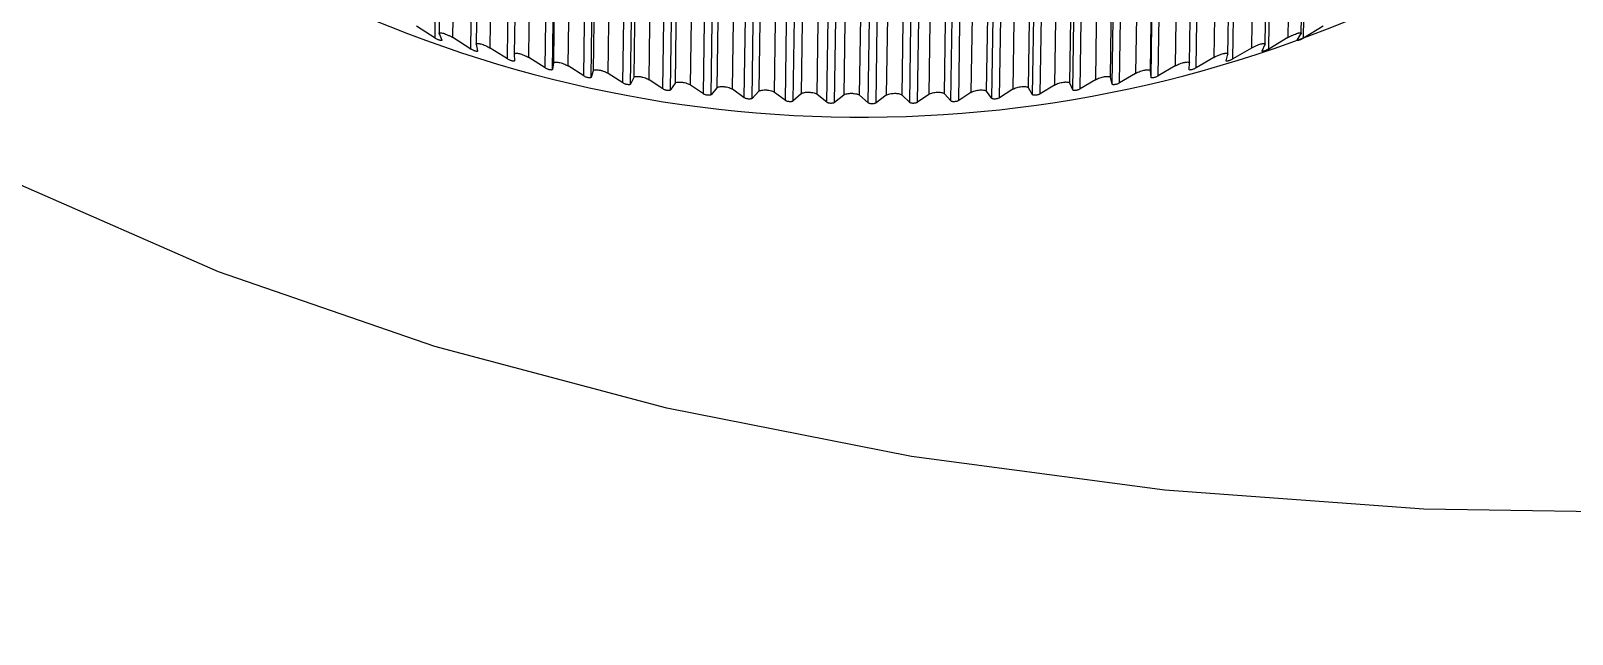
# Model space of a CAD drawing. Header units: millimetres. Extents: x 0 to 279, y 0 to 216.
# Drawn here: x 93.846 to 97.801, y 77.353 to 78.9 of the extents above; entities that cross this region are included whole.
import ezdxf

# ---------------------------------------------------------------- set-up
doc = ezdxf.new("R2010")
doc.units = ezdxf.units.MM

msp = doc.modelspace()

# ---------------------------------------------------------------- linework, layer by layer
at = {"color": 7, "linetype": 'Continuous', "lineweight": 25}
for p, q in [((94.8828, 78.8811), (94.9055, 80.5292)), ((97.1113, 78.8811), (97.1376, 80.5292)), ((94.9743, 78.8532), (94.9971, 80.5013)), ((97.0222, 78.8532), (97.0484, 80.5013)), ((94.9145, 80.4487), (94.893, 78.8907)), ((95.0686, 78.8276), (95.0915, 80.4759)), ((95.1653, 78.8046), (95.1884, 80.4529)), ((95.1838, 78.8005), (95.2069, 80.4488)), ((96.8356, 78.8046), (96.8615, 80.4529)), ((96.9303, 78.8276), (96.9563, 80.4759)), ((97.1056, 78.89), (97.1304, 80.4481)), ((94.9283, 78.8824), (94.9497, 80.4384)), ((95.0098, 80.4217), (94.9882, 78.8636)), ((95.0244, 78.8556), (95.046, 80.4118)), ((95.2642, 78.784), (95.2875, 80.4324)), ((95.2831, 78.7804), (95.3064, 80.4288)), ((95.365, 78.7661), (95.3885, 80.4145)), ((95.3842, 78.763), (95.4077, 80.4114)), ((96.6204, 78.763), (96.6459, 80.4114)), ((96.6394, 78.7661), (96.6649, 80.4145)), ((96.72, 78.7804), (96.7457, 80.4288)), ((96.7386, 78.784), (96.7643, 80.4324)), ((97.0021, 80.4118), (96.9774, 78.8556)), ((97.0128, 78.8629), (97.0375, 80.421)), ((97.0959, 80.4384), (97.0712, 78.8824)), ((95.1078, 80.3963), (95.0861, 78.8401)), ((95.1231, 78.8314), (95.1449, 80.3876)), ((95.2082, 80.3738), (95.1863, 78.8175)), ((95.4675, 78.7507), (95.4911, 80.3992)), ((95.487, 78.7481), (95.5106, 80.3966)), ((95.5713, 78.7381), (95.5951, 80.3866)), ((95.591, 78.736), (95.6149, 80.3845)), ((95.6762, 78.7282), (95.7002, 80.3767)), ((95.6961, 78.7266), (95.7201, 80.3752)), ((95.7819, 78.721), (95.806, 80.3696)), ((95.8019, 78.7199), (95.8261, 80.3685)), ((96.2066, 78.7199), (96.2314, 80.3685)), ((96.2265, 78.721), (96.2514, 80.3696)), ((96.3118, 78.7266), (96.3368, 80.3752)), ((96.3315, 78.7282), (96.3566, 80.3767)), ((96.416, 78.736), (96.4412, 80.3845)), ((96.4356, 78.7381), (96.4608, 80.3866)), ((96.519, 78.7481), (96.5443, 80.3966)), ((96.5383, 78.7507), (96.5636, 80.3992)), ((96.8189, 78.8163), (96.8433, 80.3745)), ((96.9054, 80.3876), (96.8809, 78.8314)), ((96.9172, 78.8383), (96.9417, 80.3965)), ((95.2241, 78.8097), (95.2461, 80.366)), ((95.3107, 80.3538), (95.2886, 78.7975)), ((95.3272, 78.7907), (95.3493, 80.3471)), ((95.415, 80.3365), (95.3928, 78.7802)), ((95.432, 78.7744), (95.4543, 80.3308)), ((95.8881, 78.7165), (95.9124, 80.3651)), ((95.9081, 78.716), (95.9325, 80.3646)), ((95.9944, 78.7149), (96.0189, 80.3635)), ((96.0145, 78.7149), (96.039, 80.3635)), ((96.1007, 78.716), (96.1254, 80.3646)), ((96.1207, 78.7165), (96.1454, 80.3651)), ((96.6011, 80.3308), (96.5771, 78.7744)), ((96.6158, 78.7802), (96.6398, 80.3365)), ((96.7046, 80.3471), (96.6804, 78.7907)), ((96.7184, 78.7975), (96.7426, 80.3538)), ((96.8061, 80.366), (96.7818, 78.8097)), ((95.5209, 80.322), (95.4986, 78.7656)), ((95.5383, 78.7608), (95.5607, 80.3173)), ((95.6281, 80.3102), (95.6056, 78.7537)), ((95.6457, 78.75), (95.6683, 80.3065)), ((95.7363, 80.3011), (95.7136, 78.7447)), ((95.754, 78.742), (95.7768, 80.2985)), ((95.8452, 80.2949), (95.8223, 78.7384)), ((95.8629, 78.7369), (95.8858, 80.2934)), ((95.9545, 80.2916), (95.9314, 78.7351)), ((95.9721, 78.7345), (95.9952, 80.291)), ((96.0638, 80.291), (96.0406, 78.7345)), ((96.0812, 78.7351), (96.1044, 80.2916)), ((96.1729, 80.2934), (96.1495, 78.7369)), ((96.19, 78.7384), (96.2134, 80.2949)), ((96.2815, 80.2985), (96.258, 78.742)), ((96.2981, 78.7447), (96.3217, 80.3011)), ((96.3892, 80.3065), (96.3655, 78.75)), ((96.4053, 78.7537), (96.4291, 80.3102)), ((96.4959, 80.3173), (96.472, 78.7608)), ((96.5113, 78.7656), (96.5352, 80.322)), ((94.8828, 78.8811), (94.835, 78.9116)), ((97.1618, 78.9116), (97.1113, 78.8811)), ((94.8932, 78.893), (94.8999, 78.8756)), ((94.9743, 78.8532), (94.9283, 78.8824)), ((94.9883, 78.8653), (94.9919, 78.8482)), ((97.0051, 78.8482), (97.0127, 78.8653)), ((97.0712, 78.8824), (97.0222, 78.8532)), ((97.0947, 78.8756), (97.1053, 78.893)), ((95.0686, 78.8276), (95.0244, 78.8556)), ((95.0861, 78.8401), (95.0866, 78.8231)), ((95.1653, 78.8046), (95.1231, 78.8314)), ((96.8809, 78.8314), (96.8356, 78.8046)), ((96.9126, 78.8231), (96.9171, 78.8401)), ((96.9774, 78.8556), (96.9303, 78.8276)), ((95.1863, 78.8175), (95.1838, 78.8005)), ((95.2642, 78.784), (95.2241, 78.8097)), ((95.2886, 78.7975), (95.2831, 78.7804)), ((95.365, 78.7661), (95.3272, 78.7907)), ((96.6804, 78.7907), (96.6394, 78.7661)), ((96.72, 78.7804), (96.7184, 78.7975)), ((96.7818, 78.8097), (96.7386, 78.784)), ((96.8175, 78.8005), (96.8189, 78.8175)), ((95.3928, 78.7802), (95.3842, 78.763)), ((95.4675, 78.7507), (95.432, 78.7744)), ((95.4986, 78.7656), (95.487, 78.7481)), ((95.5713, 78.7381), (95.5383, 78.7608)), ((95.6056, 78.7537), (95.591, 78.736)), ((95.6762, 78.7282), (95.6457, 78.75)), ((96.3655, 78.75), (96.3315, 78.7282)), ((96.416, 78.736), (96.4053, 78.7537)), ((96.472, 78.7608), (96.4356, 78.7381)), ((96.519, 78.7481), (96.5113, 78.7656)), ((96.5771, 78.7744), (96.5383, 78.7507)), ((96.6204, 78.763), (96.6158, 78.7802)), ((95.7136, 78.7447), (95.6961, 78.7266)), ((95.7819, 78.721), (95.754, 78.742)), ((95.8223, 78.7384), (95.8019, 78.7199)), ((95.8881, 78.7165), (95.8629, 78.7369)), ((95.9314, 78.7351), (95.9081, 78.716)), ((95.9944, 78.7149), (95.9721, 78.7345)), ((96.0406, 78.7345), (96.0145, 78.7149)), ((96.1007, 78.716), (96.0812, 78.7351)), ((96.1495, 78.7369), (96.1207, 78.7165)), ((96.2066, 78.7199), (96.19, 78.7384)), ((96.258, 78.742), (96.2265, 78.721)), ((96.3118, 78.7266), (96.2981, 78.7447))]:
    msp.add_line(p, q, dxfattribs=at)
at = {"color": 7, "linetype": 'Continuous', "lineweight": 25, "flags": 128}
msp.add_lwpolyline([(98.0895, 77.6631), (97.4199, 77.6729), (96.7553, 77.7214), (96.105, 77.8081), (95.4778, 77.9317), (94.8825, 78.0904), (94.3273, 78.282), (93.8197, 78.5039), (93.3666, 78.7528), (92.9742, 79.0253), (92.6476, 79.3177), (92.3911, 79.6258), (92.2082, 79.9455), (92.1009, 80.2723), (92.0707, 80.6018), (92.1176, 80.9295), (92.2407, 81.2511), (92.4384, 81.5622), (92.7075, 81.8587), (93.0445, 82.1367), (93.3111, 82.3139)], dxfattribs=at)
at = {"color": 7, "linetype": 'Continuous', "lineweight": 25}
msp.add_arc((95.9767, 81.9464), 3.2681, 244.8155, 299.2029, dxfattribs=at)
for points, knots in [([(102.5326, 90.5879), (101.9557, 90.845), (100.8476, 91.3388), (99.1827, 91.9359), (97.6225, 92.4049), (96.1705, 92.7545), (94.8427, 92.9992), (93.618, 93.1615), (92.4356, 93.2562), (91.3495, 93.2782), (90.3428, 93.2384), (89.4317, 93.1484), (88.5658, 93.0082), (87.7257, 92.8121), (86.7823, 92.5142), (85.7556, 92.0661), (84.8067, 91.4708), (84.0465, 90.8251), (83.4504, 90.172), (82.9508, 89.4496), (82.576, 88.7197), (82.3182, 88.042), (82.108, 87.2923), (81.9525, 86.3945), (81.8928, 85.3235), (81.9308, 84.1549), (82.0616, 82.8779), (82.2867, 81.462), (82.5897, 79.9653), (82.9725, 78.3104), (83.4027, 76.585), (83.8333, 74.8607), (84.1418, 73.5179), (84.3383, 72.511), (84.4526, 71.8121), (84.5338, 71.146), (84.5731, 70.5042), (84.5512, 69.9248), (84.4655, 69.507), (84.3643, 69.2727), (84.2691, 69.1457), (84.1308, 69.0583), (83.9575, 69.0134), (83.7477, 68.998), (83.4917, 69.0101), (83.1475, 69.0671), (82.6953, 69.1886), (82.2377, 69.352), (81.7858, 69.5405), (81.3706, 69.7294), (81.0712, 69.8798), (80.9135, 69.9591)], [0, 0, 0, 0, 0.037369, 0.071945, 0.103767, 0.132896, 0.159407, 0.183403, 0.205004, 0.22729, 0.246602, 0.264256, 0.28174, 0.299067, 0.31626, 0.341873, 0.367739, 0.385515, 0.403827, 0.422613, 0.439644, 0.454204, 0.46688, 0.486955, 0.508889, 0.531112, 0.556271, 0.584467, 0.615191, 0.645853, 0.684779, 0.721615, 0.75524, 0.772501, 0.788422, 0.804064, 0.821746, 0.840228, 0.857419, 0.870914, 0.88565, 0.89899, 0.910832, 0.9183, 0.927463, 0.93942, 0.952098, 0.967739, 0.977339, 0.98805, 1, 1, 1, 1]), ([(80.1451, 68.4622), (80.2632, 68.4022), (80.4908, 68.2866), (80.8176, 68.1311), (81.2334, 67.9435), (81.6915, 67.7566), (82.1707, 67.5903), (82.5913, 67.4683), (82.9606, 67.3857), (83.2888, 67.3361), (83.6098, 67.3085), (83.9729, 67.309), (84.4058, 67.368), (84.8552, 67.5135), (85.2947, 67.7748), (85.6724, 68.1556), (85.9856, 68.681), (86.186, 69.3161), (86.2776, 70.0776), (86.272, 70.8676), (86.1891, 71.8003), (86.0175, 72.8971), (85.7454, 74.2134), (85.3857, 75.7488), (84.9743, 77.4026), (84.5435, 79.1643), (84.1445, 80.958), (83.8469, 82.6157), (83.6791, 84.0494), (83.6309, 85.2276), (83.6903, 86.2478), (83.8308, 86.9897), (84.0014, 87.5554), (84.1789, 88.0081), (84.4258, 88.4906), (84.7582, 88.9897), (85.1454, 89.4352), (85.5659, 89.8175), (85.9977, 90.1397), (86.4849, 90.4369), (87.0456, 90.7121), (87.7046, 90.966), (88.4928, 91.1916), (89.4487, 91.3746), (90.4773, 91.4777), (91.5539, 91.5063), (92.658, 91.4666), (93.8666, 91.3568), (95.2678, 91.1272), (96.7624, 90.7906), (98.3664, 90.3239), (100.0634, 89.7232), (101.1865, 89.2211), (101.7696, 88.9604)], [0, 0, 0, 0, 0.008488, 0.016349, 0.023627, 0.038698, 0.049961, 0.059407, 0.070643, 0.078565, 0.085308, 0.095743, 0.106993, 0.119884, 0.134059, 0.149117, 0.163238, 0.182441, 0.202165, 0.222529, 0.24128, 0.268508, 0.298544, 0.33148, 0.36665, 0.403457, 0.441182, 0.477185, 0.504935, 0.529149, 0.550355, 0.569994, 0.579586, 0.590766, 0.603842, 0.617892, 0.633645, 0.64603, 0.658168, 0.671184, 0.685171, 0.700323, 0.718032, 0.738962, 0.76343, 0.784303, 0.807489, 0.833101, 0.8612, 0.891898, 0.925251, 0.961286, 1, 1, 1, 1]), ([(94.8999, 78.8756), (94.8999, 78.8754), (94.9, 78.8748), (94.8989, 78.8746), (94.8971, 78.8748), (94.8947, 78.8754), (94.8919, 78.8764), (94.8888, 78.8778), (94.8855, 78.8794), (94.8837, 78.8805), (94.8828, 78.8811)], [0, 0, 0, 0, 0.149554, 0.286742, 0.39793, 0.499998, 0.60209, 0.713222, 0.850456, 1, 1, 1, 1]), ([(94.8932, 78.893), (94.8931, 78.8936), (94.893, 78.8947), (94.8954, 78.8951), (94.8991, 78.8948), (94.9025, 78.8939), (94.9041, 78.8935)], [0, 0, 0, 0, 0.309281, 0.574265, 0.801209, 1, 1, 1, 1]), ([(94.9041, 78.8935), (94.9059, 78.8929), (94.9097, 78.8916), (94.9161, 78.8888), (94.9227, 78.8857), (94.9263, 78.8835), (94.9283, 78.8824)], [0, 0, 0, 0, 0.198791, 0.425735, 0.690719, 1, 1, 1, 1]), ([(94.9883, 78.8653), (94.9884, 78.8659), (94.9885, 78.867), (94.9911, 78.8675), (94.9951, 78.8673), (94.9987, 78.8665), (95.0004, 78.8661)], [0, 0, 0, 0, 0.309281, 0.574265, 0.801209, 1, 1, 1, 1]), ([(95.0004, 78.8661), (95.0022, 78.8656), (95.0061, 78.8644), (95.0124, 78.8618), (95.019, 78.8588), (95.0225, 78.8567), (95.0244, 78.8556)], [0, 0, 0, 0, 0.198791, 0.425735, 0.690719, 1, 1, 1, 1]), ([(96.9774, 78.8556), (96.9794, 78.8567), (96.9831, 78.8588), (96.9899, 78.8618), (96.9963, 78.8644), (97.0001, 78.8656), (97.0019, 78.8661)], [0, 0, 0, 0, 0.309281, 0.574265, 0.801209, 1, 1, 1, 1]), ([(97.0019, 78.8661), (97.0029, 78.8664), (97.0049, 78.8669), (97.008, 78.8675), (97.011, 78.8676), (97.013, 78.8669), (97.0128, 78.8659), (97.0127, 78.8653)], [0, 0, 0, 0, 0.12115, 0.239104, 0.450597, 0.702552, 1, 1, 1, 1]), ([(97.0712, 78.8824), (97.0732, 78.8835), (97.077, 78.8857), (97.0838, 78.8888), (97.0902, 78.8916), (97.0939, 78.8929), (97.0957, 78.8935)], [0, 0, 0, 0, 0.309281, 0.574265, 0.801209, 1, 1, 1, 1]), ([(97.1113, 78.8811), (97.1103, 78.8805), (97.1084, 78.8794), (97.1051, 78.8778), (97.1019, 78.8764), (97.0992, 78.8754), (97.0969, 78.8748), (97.0953, 78.8746), (97.0944, 78.8748), (97.0946, 78.8754), (97.0947, 78.8756)], [0, 0, 0, 0, 0.1495539, 0.2867417, 0.39793, 0.4999982, 0.6020898, 0.7132224, 0.8504561, 1, 1, 1, 1]), ([(97.0957, 78.8935), (97.0967, 78.8938), (97.0985, 78.8943), (97.1014, 78.895), (97.1042, 78.8952), (97.1059, 78.8946), (97.1055, 78.8936), (97.1053, 78.893)], [0, 0, 0, 0, 0.121519, 0.230398, 0.445096, 0.699876, 1, 1, 1, 1]), ([(94.9919, 78.8482), (94.9919, 78.8479), (94.9919, 78.8473), (94.9906, 78.8471), (94.9887, 78.8472), (94.9862, 78.8478), (94.9833, 78.8487), (94.9802, 78.85), (94.977, 78.8516), (94.9752, 78.8526), (94.9743, 78.8532)], [0, 0, 0, 0, 0.149554, 0.286742, 0.39793, 0.499998, 0.60209, 0.713222, 0.850456, 1, 1, 1, 1]), ([(95.0866, 78.8231), (95.0866, 78.8228), (95.0864, 78.8223), (95.085, 78.822), (95.083, 78.8221), (95.0804, 78.8226), (95.0775, 78.8234), (95.0743, 78.8246), (95.0711, 78.8261), (95.0694, 78.8271), (95.0686, 78.8276)], [0, 0, 0, 0, 0.149554, 0.286742, 0.39793, 0.499998, 0.60209, 0.713222, 0.850456, 1, 1, 1, 1]), ([(95.0861, 78.8401), (95.0863, 78.8407), (95.0866, 78.8418), (95.0896, 78.8424), (95.0938, 78.8423), (95.0975, 78.8416), (95.0992, 78.8413)], [0, 0, 0, 0, 0.3092814, 0.5742652, 0.8012087, 1, 1, 1, 1]), ([(95.0992, 78.8413), (95.1011, 78.8407), (95.1051, 78.8397), (95.1115, 78.8372), (95.1179, 78.8344), (95.1213, 78.8325), (95.1231, 78.8314)], [0, 0, 0, 0, 0.198791, 0.425735, 0.690719, 1, 1, 1, 1]), ([(96.8809, 78.8314), (96.8828, 78.8325), (96.8864, 78.8344), (96.893, 78.8372), (96.8995, 78.8397), (96.9034, 78.8407), (96.9052, 78.8413)], [0, 0, 0, 0, 0.309281, 0.574265, 0.801209, 1, 1, 1, 1]), ([(96.9052, 78.8413), (96.9063, 78.8415), (96.9084, 78.842), (96.9117, 78.8424), (96.9148, 78.8424), (96.9171, 78.8417), (96.9171, 78.8407), (96.9171, 78.8401)], [0, 0, 0, 0, 0.120477, 0.245046, 0.456281, 0.705248, 1, 1, 1, 1]), ([(96.9303, 78.8276), (96.9294, 78.8271), (96.9276, 78.8261), (96.9243, 78.8246), (96.9211, 78.8234), (96.9182, 78.8226), (96.9158, 78.8221), (96.9139, 78.822), (96.9126, 78.8223), (96.9126, 78.8228), (96.9126, 78.8231)], [0, 0, 0, 0, 0.149554, 0.286742, 0.39793, 0.499998, 0.60209, 0.713222, 0.850456, 1, 1, 1, 1]), ([(97.0222, 78.8532), (97.0213, 78.8526), (97.0194, 78.8516), (97.0161, 78.85), (97.013, 78.8487), (97.0102, 78.8478), (97.0078, 78.8472), (97.006, 78.8471), (97.0049, 78.8473), (97.005, 78.8479), (97.0051, 78.8482)], [0, 0, 0, 0, 0.149554, 0.286742, 0.39793, 0.499998, 0.60209, 0.713222, 0.850456, 1, 1, 1, 1]), ([(95.1838, 78.8005), (95.1836, 78.8002), (95.1834, 78.7996), (95.1818, 78.7993), (95.1796, 78.7994), (95.177, 78.7998), (95.174, 78.8006), (95.1709, 78.8017), (95.1677, 78.8031), (95.1661, 78.8041), (95.1653, 78.8046)], [0, 0, 0, 0, 0.149554, 0.286742, 0.39793, 0.499998, 0.60209, 0.713222, 0.850456, 1, 1, 1, 1]), ([(95.1863, 78.8175), (95.1866, 78.8181), (95.1871, 78.8192), (95.1905, 78.8198), (95.1949, 78.8199), (95.1987, 78.8193), (95.2005, 78.819)], [0, 0, 0, 0, 0.309281, 0.574265, 0.801209, 1, 1, 1, 1]), ([(95.2005, 78.819), (95.2024, 78.8185), (95.2064, 78.8175), (95.2128, 78.8153), (95.2192, 78.8126), (95.2224, 78.8107), (95.2241, 78.8097)], [0, 0, 0, 0, 0.198791, 0.425735, 0.690719, 1, 1, 1, 1]), ([(95.2886, 78.7975), (95.289, 78.7981), (95.2898, 78.7992), (95.2934, 78.7999), (95.2982, 78.8001), (95.3021, 78.7996), (95.3039, 78.7993)], [0, 0, 0, 0, 0.309281, 0.574265, 0.801209, 1, 1, 1, 1]), ([(95.3039, 78.7993), (95.305, 78.7991), (95.3072, 78.7987), (95.312, 78.7975), (95.3175, 78.7956), (95.3231, 78.7932), (95.3258, 78.7916), (95.3272, 78.7907)], [0, 0, 0, 0, 0.115134, 0.235016, 0.49707, 0.728148, 1, 1, 1, 1]), ([(96.6804, 78.7907), (96.6822, 78.7917), (96.6855, 78.7935), (96.692, 78.7959), (96.6984, 78.798), (96.7025, 78.7989), (96.7044, 78.7993)], [0, 0, 0, 0, 0.309281, 0.574265, 0.801209, 1, 1, 1, 1]), ([(96.7044, 78.7993), (96.7054, 78.7995), (96.7077, 78.7999), (96.7114, 78.8002), (96.7149, 78.8), (96.7177, 78.7991), (96.7182, 78.7981), (96.7184, 78.7975)], [0, 0, 0, 0, 0.11928, 0.24282, 0.469517, 0.711651, 1, 1, 1, 1]), ([(96.7818, 78.8097), (96.7836, 78.8107), (96.7871, 78.8126), (96.7937, 78.8153), (96.8001, 78.8175), (96.8041, 78.8185), (96.806, 78.819)], [0, 0, 0, 0, 0.309281, 0.574265, 0.801209, 1, 1, 1, 1]), ([(96.806, 78.819), (96.807, 78.8192), (96.8092, 78.8196), (96.8127, 78.82), (96.8161, 78.8199), (96.8186, 78.8191), (96.8188, 78.8181), (96.8189, 78.8175)], [0, 0, 0, 0, 0.119768, 0.243979, 0.462441, 0.708075, 1, 1, 1, 1]), ([(96.8356, 78.8046), (96.8347, 78.8041), (96.833, 78.8031), (96.8298, 78.8017), (96.8266, 78.8006), (96.8237, 78.7998), (96.8211, 78.7994), (96.8191, 78.7993), (96.8177, 78.7996), (96.8176, 78.8002), (96.8175, 78.8005)], [0, 0, 0, 0, 0.149554, 0.286742, 0.39793, 0.499998, 0.60209, 0.713222, 0.850456, 1, 1, 1, 1]), ([(95.2831, 78.7804), (95.2829, 78.7801), (95.2825, 78.7796), (95.2808, 78.7792), (95.2785, 78.7792), (95.2758, 78.7796), (95.2728, 78.7803), (95.2696, 78.7813), (95.2665, 78.7826), (95.265, 78.7835), (95.2642, 78.784)], [0, 0, 0, 0, 0.1495539, 0.2867417, 0.39793, 0.4999982, 0.6020898, 0.7132224, 0.8504561, 1, 1, 1, 1]), ([(95.3842, 78.763), (95.384, 78.7627), (95.3835, 78.7621), (95.3816, 78.7617), (95.3792, 78.7616), (95.3764, 78.7619), (95.3734, 78.7625), (95.3703, 78.7635), (95.3672, 78.7647), (95.3658, 78.7656), (95.365, 78.7661)], [0, 0, 0, 0, 0.149554, 0.286742, 0.39793, 0.499998, 0.60209, 0.713222, 0.850456, 1, 1, 1, 1]), ([(95.3928, 78.7802), (95.3934, 78.7808), (95.3943, 78.7819), (95.3983, 78.7827), (95.4032, 78.783), (95.4072, 78.7826), (95.409, 78.7824)], [0, 0, 0, 0, 0.309281, 0.574265, 0.801209, 1, 1, 1, 1]), ([(95.409, 78.7824), (95.4102, 78.7822), (95.4124, 78.7818), (95.4172, 78.7807), (95.4227, 78.779), (95.4282, 78.7767), (95.4307, 78.7752), (95.432, 78.7744)], [0, 0, 0, 0, 0.115133, 0.235014, 0.497066, 0.732012, 1, 1, 1, 1]), ([(95.487, 78.7481), (95.4867, 78.7478), (95.4861, 78.7473), (95.4841, 78.7468), (95.4816, 78.7467), (95.4787, 78.7469), (95.4756, 78.7474), (95.4726, 78.7483), (95.4696, 78.7495), (95.4682, 78.7503), (95.4675, 78.7507)], [0, 0, 0, 0, 0.149554, 0.286742, 0.39793, 0.499998, 0.60209, 0.713222, 0.850456, 1, 1, 1, 1]), ([(95.4986, 78.7656), (95.4992, 78.7662), (95.5004, 78.7673), (95.5047, 78.7683), (95.5098, 78.7687), (95.5139, 78.7684), (95.5158, 78.7682)], [0, 0, 0, 0, 0.309281, 0.574265, 0.801209, 1, 1, 1, 1]), ([(95.5158, 78.7682), (95.5169, 78.7681), (95.5192, 78.7677), (95.524, 78.7668), (95.5294, 78.7652), (95.5347, 78.763), (95.5371, 78.7616), (95.5383, 78.7608)], [0, 0, 0, 0, 0.115132, 0.235013, 0.497063, 0.736011, 1, 1, 1, 1]), ([(95.6056, 78.7537), (95.6064, 78.7543), (95.6078, 78.7555), (95.6123, 78.7566), (95.6177, 78.7571), (95.6218, 78.7569), (95.6237, 78.7568)], [0, 0, 0, 0, 0.309281, 0.574265, 0.801209, 1, 1, 1, 1]), ([(95.6237, 78.7568), (95.6248, 78.7567), (95.6271, 78.7564), (95.6319, 78.7556), (95.6373, 78.7542), (95.6424, 78.7521), (95.6446, 78.7507), (95.6457, 78.75)], [0, 0, 0, 0, 0.115132, 0.235013, 0.497063, 0.739691, 1, 1, 1, 1]), ([(95.7136, 78.7447), (95.7145, 78.7453), (95.7162, 78.7465), (95.7209, 78.7477), (95.7265, 78.7484), (95.7306, 78.7483), (95.7325, 78.7482)], [0, 0, 0, 0, 0.309281, 0.574265, 0.801209, 1, 1, 1, 1]), ([(95.7325, 78.7482), (95.7337, 78.7481), (95.736, 78.748), (95.7408, 78.7472), (95.7461, 78.7459), (95.751, 78.744), (95.753, 78.7427), (95.754, 78.742)], [0, 0, 0, 0, 0.115133, 0.235014, 0.497065, 0.743021, 1, 1, 1, 1]), ([(96.258, 78.742), (96.2594, 78.7428), (96.262, 78.7443), (96.2679, 78.7461), (96.2741, 78.7476), (96.2783, 78.748), (96.2803, 78.7482)], [0, 0, 0, 0, 0.309281, 0.574265, 0.801209, 1, 1, 1, 1]), ([(96.2803, 78.7482), (96.2814, 78.7483), (96.2837, 78.7484), (96.2881, 78.7483), (96.2925, 78.7477), (96.2963, 78.7464), (96.2975, 78.7453), (96.2981, 78.7447)], [0, 0, 0, 0, 0.115134, 0.235017, 0.49707, 0.726554, 1, 1, 1, 1]), ([(96.3655, 78.75), (96.3671, 78.7509), (96.3699, 78.7524), (96.3759, 78.7544), (96.3822, 78.756), (96.3864, 78.7566), (96.3884, 78.7568)], [0, 0, 0, 0, 0.309281, 0.574265, 0.801209, 1, 1, 1, 1]), ([(96.3884, 78.7568), (96.3895, 78.7569), (96.3917, 78.7571), (96.396, 78.7571), (96.4003, 78.7566), (96.4038, 78.7554), (96.4048, 78.7543), (96.4053, 78.7537)], [0, 0, 0, 0, 0.115954, 0.236498, 0.492094, 0.722923, 1, 1, 1, 1]), ([(96.472, 78.7608), (96.4736, 78.7617), (96.4766, 78.7633), (96.4828, 78.7655), (96.4892, 78.7672), (96.4933, 78.7679), (96.4953, 78.7682)], [0, 0, 0, 0, 0.309281, 0.574265, 0.801209, 1, 1, 1, 1]), ([(96.4953, 78.7682), (96.4964, 78.7683), (96.4986, 78.7686), (96.5027, 78.7687), (96.5068, 78.7683), (96.5101, 78.7672), (96.5109, 78.7661), (96.5113, 78.7656)], [0, 0, 0, 0, 0.117328, 0.239056, 0.484438, 0.719306, 1, 1, 1, 1]), ([(96.5383, 78.7507), (96.5375, 78.7503), (96.536, 78.7495), (96.5329, 78.7483), (96.5297, 78.7474), (96.5267, 78.7469), (96.5239, 78.7467), (96.5215, 78.7468), (96.5197, 78.7473), (96.5192, 78.7478), (96.519, 78.7481)], [0, 0, 0, 0, 0.149554, 0.286742, 0.39793, 0.499998, 0.60209, 0.713222, 0.850456, 1, 1, 1, 1]), ([(96.5771, 78.7744), (96.5788, 78.7753), (96.5819, 78.777), (96.5883, 78.7793), (96.5947, 78.7813), (96.5988, 78.782), (96.6007, 78.7824)], [0, 0, 0, 0, 0.309281, 0.574265, 0.801209, 1, 1, 1, 1]), ([(96.6007, 78.7824), (96.6018, 78.7825), (96.604, 78.7828), (96.6079, 78.783), (96.6118, 78.7828), (96.6148, 78.7818), (96.6154, 78.7807), (96.6158, 78.7802)], [0, 0, 0, 0, 0.118453, 0.241126, 0.476886, 0.715545, 1, 1, 1, 1]), ([(96.6394, 78.7661), (96.6385, 78.7656), (96.6369, 78.7647), (96.6338, 78.7635), (96.6306, 78.7625), (96.6276, 78.7619), (96.6249, 78.7616), (96.6226, 78.7617), (96.6209, 78.7621), (96.6206, 78.7627), (96.6204, 78.763)], [0, 0, 0, 0, 0.149554, 0.286742, 0.39793, 0.499998, 0.60209, 0.713222, 0.850456, 1, 1, 1, 1]), ([(96.7386, 78.784), (96.7377, 78.7835), (96.7361, 78.7826), (96.7329, 78.7813), (96.7297, 78.7803), (96.7267, 78.7796), (96.724, 78.7792), (96.7219, 78.7792), (96.7203, 78.7796), (96.7201, 78.7801), (96.72, 78.7804)], [0, 0, 0, 0, 0.149554, 0.286742, 0.39793, 0.499998, 0.60209, 0.713222, 0.850456, 1, 1, 1, 1]), ([(95.591, 78.736), (95.5907, 78.7357), (95.59, 78.7351), (95.5878, 78.7346), (95.5852, 78.7344), (95.5823, 78.7345), (95.5792, 78.735), (95.5762, 78.7358), (95.5733, 78.7369), (95.572, 78.7377), (95.5713, 78.7381)], [0, 0, 0, 0, 0.149554, 0.286742, 0.39793, 0.499998, 0.60209, 0.713222, 0.850456, 1, 1, 1, 1]), ([(95.6961, 78.7266), (95.6957, 78.7263), (95.6949, 78.7257), (95.6926, 78.7251), (95.6899, 78.7248), (95.6869, 78.7249), (95.6839, 78.7253), (95.6809, 78.726), (95.6781, 78.727), (95.6768, 78.7278), (95.6762, 78.7282)], [0, 0, 0, 0, 0.149554, 0.286742, 0.39793, 0.499998, 0.60209, 0.713222, 0.850456, 1, 1, 1, 1]), ([(95.8019, 78.7199), (95.8014, 78.7196), (95.8005, 78.719), (95.7981, 78.7183), (95.7954, 78.718), (95.7923, 78.718), (95.7893, 78.7183), (95.7863, 78.7189), (95.7836, 78.7199), (95.7825, 78.7206), (95.7819, 78.721)], [0, 0, 0, 0, 0.149554, 0.286742, 0.39793, 0.499998, 0.60209, 0.713222, 0.850456, 1, 1, 1, 1]), ([(95.8223, 78.7384), (95.8233, 78.7391), (95.8252, 78.7404), (95.8302, 78.7417), (95.8359, 78.7425), (95.8401, 78.7425), (95.842, 78.7425)], [0, 0, 0, 0, 0.309281, 0.574265, 0.801209, 1, 1, 1, 1]), ([(95.842, 78.7425), (95.8432, 78.7424), (95.8455, 78.7423), (95.8502, 78.7417), (95.8554, 78.7406), (95.8601, 78.7388), (95.862, 78.7375), (95.8629, 78.7369)], [0, 0, 0, 0, 0.115133, 0.235013, 0.497063, 0.741159, 1, 1, 1, 1]), ([(95.9081, 78.716), (95.9076, 78.7157), (95.9066, 78.715), (95.9041, 78.7143), (95.9012, 78.7139), (95.8982, 78.7138), (95.8951, 78.7141), (95.8923, 78.7146), (95.8896, 78.7155), (95.8886, 78.7162), (95.8881, 78.7165)], [0, 0, 0, 0, 0.1495539, 0.2867417, 0.39793, 0.4999982, 0.6020898, 0.7132224, 0.8504561, 1, 1, 1, 1]), ([(95.9314, 78.7351), (95.9325, 78.7358), (95.9346, 78.7371), (95.9398, 78.7385), (95.9457, 78.7395), (95.9499, 78.7396), (95.9519, 78.7396)], [0, 0, 0, 0, 0.309281, 0.574265, 0.801209, 1, 1, 1, 1]), ([(95.9519, 78.7396), (95.953, 78.7396), (95.9553, 78.7395), (95.96, 78.7391), (95.965, 78.738), (95.9695, 78.7364), (95.9712, 78.7352), (95.9721, 78.7345)], [0, 0, 0, 0, 0.115133, 0.235013, 0.497063, 0.73776, 1, 1, 1, 1]), ([(96.0145, 78.7149), (96.0139, 78.7145), (96.0129, 78.7139), (96.0102, 78.7131), (96.0073, 78.7126), (96.0042, 78.7125), (96.0012, 78.7126), (95.9984, 78.7131), (95.9959, 78.7139), (95.9949, 78.7145), (95.9944, 78.7149)], [0, 0, 0, 0, 0.149554, 0.286742, 0.39793, 0.499998, 0.60209, 0.713222, 0.850456, 1, 1, 1, 1]), ([(96.0406, 78.7345), (96.0418, 78.7353), (96.0441, 78.7366), (96.0495, 78.7382), (96.0555, 78.7393), (96.0597, 78.7395), (96.0617, 78.7396)], [0, 0, 0, 0, 0.309281, 0.574265, 0.801209, 1, 1, 1, 1]), ([(96.0617, 78.7396), (96.0628, 78.7396), (96.0652, 78.7396), (96.0698, 78.7393), (96.0746, 78.7384), (96.0789, 78.7369), (96.0804, 78.7357), (96.0812, 78.7351)], [0, 0, 0, 0, 0.115132, 0.235012, 0.497061, 0.733902, 1, 1, 1, 1]), ([(96.1207, 78.7165), (96.1201, 78.7162), (96.1189, 78.7155), (96.1162, 78.7146), (96.1132, 78.7141), (96.1101, 78.7138), (96.1071, 78.7139), (96.1044, 78.7143), (96.102, 78.715), (96.1011, 78.7157), (96.1007, 78.716)], [0, 0, 0, 0, 0.149554, 0.286742, 0.39793, 0.499998, 0.60209, 0.713222, 0.850456, 1, 1, 1, 1]), ([(96.1495, 78.7369), (96.1509, 78.7376), (96.1533, 78.739), (96.159, 78.7407), (96.1651, 78.742), (96.1693, 78.7424), (96.1713, 78.7425)], [0, 0, 0, 0, 0.309281, 0.574265, 0.801209, 1, 1, 1, 1]), ([(96.1713, 78.7425), (96.1724, 78.7425), (96.1747, 78.7426), (96.1792, 78.7423), (96.1839, 78.7416), (96.1879, 78.7402), (96.1892, 78.7391), (96.19, 78.7384)], [0, 0, 0, 0, 0.115133, 0.235014, 0.497064, 0.73018, 1, 1, 1, 1]), ([(96.2265, 78.721), (96.2259, 78.7206), (96.2246, 78.7199), (96.2217, 78.7189), (96.2187, 78.7183), (96.2156, 78.718), (96.2127, 78.718), (96.21, 78.7183), (96.2077, 78.719), (96.207, 78.7196), (96.2066, 78.7199)], [0, 0, 0, 0, 0.149554, 0.286742, 0.39793, 0.499998, 0.60209, 0.713222, 0.850456, 1, 1, 1, 1]), ([(96.3315, 78.7282), (96.3308, 78.7278), (96.3295, 78.727), (96.3266, 78.726), (96.3235, 78.7253), (96.3204, 78.7249), (96.3175, 78.7248), (96.3149, 78.7251), (96.3128, 78.7257), (96.3121, 78.7263), (96.3118, 78.7266)], [0, 0, 0, 0, 0.149554, 0.286742, 0.39793, 0.499998, 0.60209, 0.713222, 0.850456, 1, 1, 1, 1]), ([(96.4356, 78.7381), (96.4348, 78.7377), (96.4334, 78.7369), (96.4304, 78.7358), (96.4273, 78.735), (96.4242, 78.7345), (96.4213, 78.7344), (96.4188, 78.7346), (96.4168, 78.7351), (96.4163, 78.7357), (96.416, 78.736)], [0, 0, 0, 0, 0.149554, 0.286742, 0.39793, 0.499998, 0.60209, 0.713222, 0.850456, 1, 1, 1, 1])]:
    msp.add_open_spline(points, degree=3, knots=knots, dxfattribs=at)

doc.saveas('drawing.dxf')
